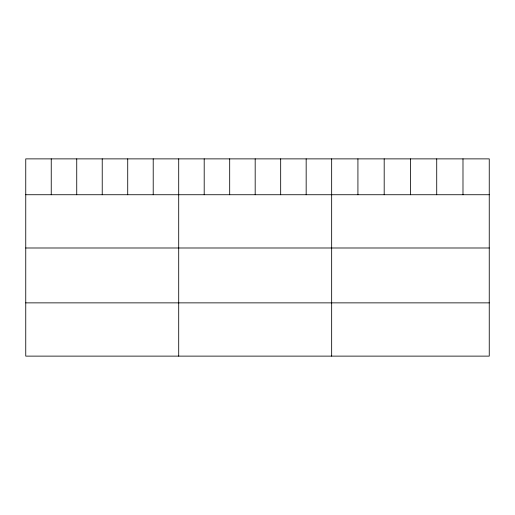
<?xml version="1.0" encoding="UTF-8"?>
<svg xmlns="http://www.w3.org/2000/svg" width="515" height="515" viewBox="0 0 515 515"><rect width="100%" height="100%" fill="white"/><g stroke="black" fill="none" stroke-linecap="round" stroke-linejoin="round"><path stroke-width="0.77" d="M489.25 194.734L489.25 356.123L25.75 356.123L25.75 158.878L489.25 158.878L489.25 194.734L25.75 194.734M25.75 247.992L489.25 247.992M25.75 302.865L489.25 302.865M462.985 158.878L462.985 194.734M436.72 158.878L436.72 194.734M410.455 158.878L410.455 194.734M384.19 158.878L384.19 194.734M357.925 158.878L357.925 194.734M331.66 158.878L331.66 356.123M306.168 158.878L306.168 194.734M280.675 158.878L280.675 194.734M255.183 158.878L255.183 194.734M229.69 158.878L229.69 194.734M204.198 158.878L204.198 194.734M178.705 158.878L178.705 356.123M153.213 158.878L153.213 194.734M127.72 158.878L127.72 194.734M102.228 158.878L102.228 194.734M76.735 158.878L76.735 194.734M51.242 158.878L51.242 194.734"/></g></svg>
